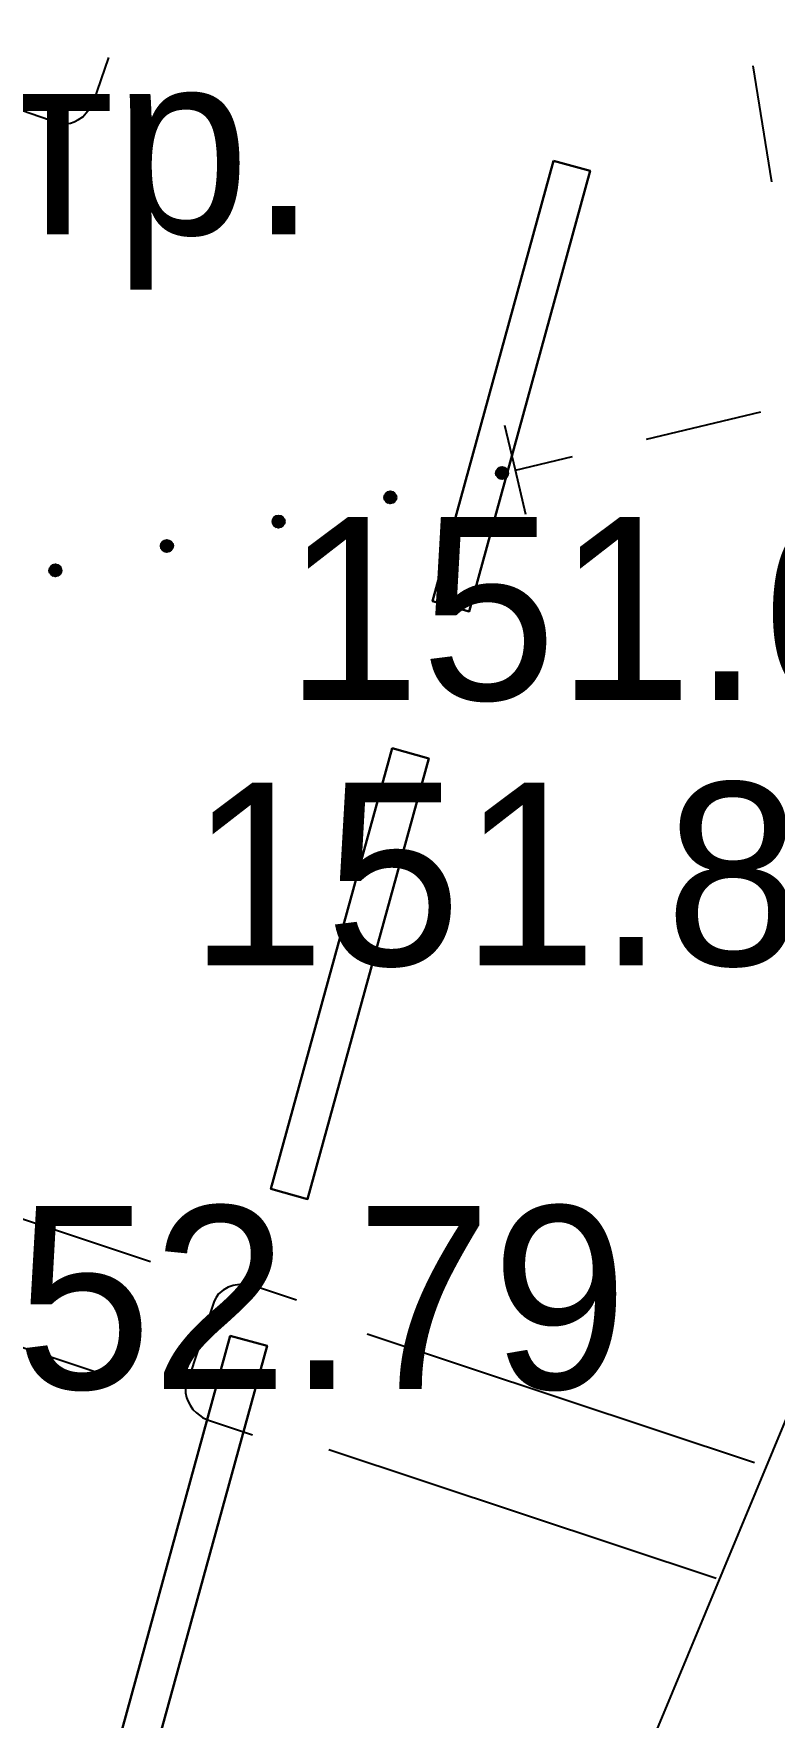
# Model space of a CAD drawing. Header units: metres. Extents: x -2743 to 126, y 13412 to 13916.
# Drawn here: x -1885.93 to -1881.07, y 13706.33 to 13717.38 of the extents above; entities that cross this region are included whole.
import ezdxf

# ---------------------------------------------------------------- set-up
doc = ezdxf.new("R2010")
doc.units = ezdxf.units.M
for name, color, linetype in [('0_геоподоснова', 7, 'Continuous'), ('output[19-22]_3_ДЖКХ-25_01840tp$0$Бортовой камень', 7, 'Continuous'), ('output[19-22]_3_ДЖКХ-25_01840tp$0$Внутреннее заполнение', 7, 'Continuous'), ('output[19-22]_3_ДЖКХ-25_01840tp$0$Граница улицы', 7, 'Continuous'), ('output[19-22]_3_ДЖКХ-25_01840tp$0$Колодцы', 7, 'Continuous'), ('output[19-22]_3_ДЖКХ-25_01840up$0$Водосток', 7, 'Continuous'), ('output[19-22]_3_ДЖКХ-25_01840up$0$Кабели', 7, 'Continuous'), ('output[19-22]_3_ДЖКХ-25_01840up$0$Подземные коммуникации', 7, 'Continuous')]:
    doc.layers.add(name, color=color, linetype=linetype)

msp = doc.modelspace()

# ---------------------------------------------------------------- linework, layer by layer
at = {"layer": '0_геоподоснова'}
for points in [[(-1882.523, 13716.545), (-1883.318, 13713.653), (-1883.077, 13713.586), (-1882.282, 13716.479), (-1882.523, 13716.545)], [(-1883.583, 13712.688), (-1884.379, 13709.796), (-1884.138, 13709.729), (-1883.342, 13712.622), (-1883.583, 13712.688)], [(-1884.644, 13708.831), (-1885.439, 13705.939), (-1885.198, 13705.872), (-1884.403, 13708.765), (-1884.644, 13708.831)]]:
    msp.add_lwpolyline(points, close=True, dxfattribs=at)
for points in [[(-1883.318, 13713.653), (-1882.523, 13716.545)], [(-1882.282, 13716.479), (-1883.077, 13713.586)], [(-1882.523, 13716.545), (-1882.282, 13716.479)], [(-1883.077, 13713.586), (-1883.318, 13713.653)], [(-1884.379, 13709.796), (-1883.583, 13712.688)], [(-1883.583, 13712.688), (-1883.342, 13712.622)], [(-1883.342, 13712.622), (-1884.138, 13709.729)], [(-1884.138, 13709.729), (-1884.379, 13709.796)], [(-1885.439, 13705.939), (-1884.644, 13708.831)], [(-1884.644, 13708.831), (-1884.403, 13708.765)], [(-1884.403, 13708.765), (-1885.198, 13705.872)]]:
    msp.add_lwpolyline(points, dxfattribs=at)
at = {"layer": 'output[19-22]_3_ДЖКХ-25_01840tp$0$Бортовой камень'}
for points in [[(-1881.09, 13716.407), (-1881.212, 13717.167)], [(-1881.912, 13714.718), (-1881.162, 13714.896)], [(-1882.773, 13714.514), (-1882.398, 13714.603)]]:
    msp.add_lwpolyline(points, dxfattribs=at)
at = {"layer": 'output[19-22]_3_ДЖКХ-25_01840tp$0$Внутреннее заполнение'}
msp.add_lwpolyline([(-1882.704, 13714.222), (-1882.773, 13714.514), (-1882.842, 13714.806)], dxfattribs=at)
at = {"layer": 'output[19-22]_3_ДЖКХ-25_01840tp$0$Граница улицы'}
for points in [[(-1882.9, 13714.501), (-1882.828, 13714.516)], [(-1882.9, 13714.495), (-1882.826, 13714.512)], [(-1882.9, 13714.49), (-1882.824, 13714.507)], [(-1882.9, 13714.485), (-1882.822, 13714.502)], [(-1882.899, 13714.506), (-1882.831, 13714.521)], [(-1882.898, 13714.481), (-1882.822, 13714.497)], [(-1882.897, 13714.512), (-1882.836, 13714.525)], [(-1882.896, 13714.476), (-1882.823, 13714.492)], [(-1882.894, 13714.517), (-1882.841, 13714.529)], [(-1882.893, 13714.471), (-1882.823, 13714.487)], [(-1882.889, 13714.467), (-1882.825, 13714.481)], [(-1882.887, 13714.524), (-1882.85, 13714.532)], [(-1882.884, 13714.463), (-1882.827, 13714.476)], [(-1882.879, 13714.459), (-1882.83, 13714.47)], [(-1882.878, 13714.531), (-1882.87, 13714.533)], [(-1882.868, 13714.456), (-1882.839, 13714.463)], [(-1883.633, 13714.341), (-1883.561, 13714.357)], [(-1883.633, 13714.336), (-1883.559, 13714.352)], [(-1883.633, 13714.331), (-1883.557, 13714.347)], [(-1883.632, 13714.346), (-1883.564, 13714.361)], [(-1883.629, 13714.352), (-1883.569, 13714.365)], [(-1883.627, 13714.358), (-1883.574, 13714.369)], [(-1883.62, 13714.364), (-1883.583, 13714.372)], [(-1883.611, 13714.371), (-1883.602, 13714.373)], [(-1883.633, 13714.326), (-1883.555, 13714.343)], [(-1883.631, 13714.321), (-1883.555, 13714.338)], [(-1883.629, 13714.316), (-1883.556, 13714.332)], [(-1883.626, 13714.312), (-1883.555, 13714.327)], [(-1883.622, 13714.308), (-1883.557, 13714.322)], [(-1883.617, 13714.304), (-1883.56, 13714.316)], [(-1883.612, 13714.3), (-1883.563, 13714.31)], [(-1883.601, 13714.297), (-1883.572, 13714.303)], [(-1884.366, 13714.181), (-1884.294, 13714.197)], [(-1884.366, 13714.176), (-1884.292, 13714.192)], [(-1884.366, 13714.171), (-1884.29, 13714.188)], [(-1884.366, 13714.166), (-1884.288, 13714.183)], [(-1884.365, 13714.187), (-1884.297, 13714.202)], [(-1884.364, 13714.161), (-1884.287, 13714.178)], [(-1884.362, 13714.192), (-1884.302, 13714.206)], [(-1884.362, 13714.157), (-1884.288, 13714.173)], [(-1884.359, 13714.198), (-1884.307, 13714.21)], [(-1884.359, 13714.152), (-1884.288, 13714.168)], [(-1884.355, 13714.148), (-1884.29, 13714.162)], [(-1884.353, 13714.205), (-1884.316, 13714.213)], [(-1884.35, 13714.144), (-1884.293, 13714.156)], [(-1884.345, 13714.14), (-1884.296, 13714.151)], [(-1884.344, 13714.212), (-1884.335, 13714.214)], [(-1884.334, 13714.137), (-1884.305, 13714.144)], [(-1885.099, 13714.022), (-1885.027, 13714.037)], [(-1885.099, 13714.017), (-1885.024, 13714.033)], [(-1885.099, 13714.011), (-1885.022, 13714.028)], [(-1885.099, 13714.006), (-1885.02, 13714.023)], [(-1885.098, 13714.027), (-1885.03, 13714.042)], [(-1885.097, 13714.002), (-1885.02, 13714.018)], [(-1885.095, 13714.033), (-1885.034, 13714.046)], [(-1885.094, 13713.997), (-1885.021, 13714.013)], [(-1885.092, 13714.038), (-1885.039, 13714.05)], [(-1885.085, 13714.045), (-1885.048, 13714.053)], [(-1885.077, 13714.052), (-1885.068, 13714.054)], [(-1885.091, 13713.993), (-1885.021, 13714.008)], [(-1885.087, 13713.988), (-1885.023, 13714.002)], [(-1885.082, 13713.984), (-1885.026, 13713.997)], [(-1885.078, 13713.98), (-1885.029, 13713.991)], [(-1885.067, 13713.978), (-1885.037, 13713.984)], [(-1885.832, 13713.862), (-1885.759, 13713.878)], [(-1885.832, 13713.857), (-1885.757, 13713.873)], [(-1885.831, 13713.867), (-1885.762, 13713.882)], [(-1885.831, 13713.852), (-1885.755, 13713.868)], [(-1885.831, 13713.847), (-1885.753, 13713.864)], [(-1885.829, 13713.842), (-1885.753, 13713.859)], [(-1885.828, 13713.873), (-1885.767, 13713.886)], [(-1885.827, 13713.837), (-1885.754, 13713.853)], [(-1885.825, 13713.879), (-1885.772, 13713.89)], [(-1885.824, 13713.833), (-1885.754, 13713.848)], [(-1885.82, 13713.829), (-1885.756, 13713.843)], [(-1885.818, 13713.885), (-1885.781, 13713.893)], [(-1885.815, 13713.825), (-1885.759, 13713.837)], [(-1885.81, 13713.892), (-1885.801, 13713.894)], [(-1885.81, 13713.821), (-1885.761, 13713.831)], [(-1885.799, 13713.818), (-1885.77, 13713.824)]]:
    msp.add_lwpolyline(points, dxfattribs=at)
for centre in [(-1882.861, 13714.495), (-1883.594, 13714.335), (-1884.327, 13714.176), (-1885.06, 13714.016), (-1885.792, 13713.856)]:
    msp.add_circle(centre, 0.04, dxfattribs=at)
at = {"layer": 'output[19-22]_3_ДЖКХ-25_01840up$0$Водосток'}
for points in [[(-1886.322, 13717.521), (-1886.412, 13717.258), (-1886.422, 13717.22), (-1886.426, 13717.19), (-1886.428, 13717.147), (-1886.423, 13717.106), (-1886.412, 13717.074), (-1886.392, 13717.04), (-1886.369, 13717.01), (-1886.345, 13716.995), (-1886.32, 13716.981), (-1885.767, 13716.791), (-1885.742, 13716.788), (-1885.72, 13716.787), (-1885.692, 13716.792), (-1885.669, 13716.801), (-1885.64, 13716.816), (-1885.612, 13716.833), (-1885.589, 13716.859), (-1885.559, 13716.897), (-1885.542, 13716.93), (-1885.442, 13717.223)], [(-1887.709, 13710.165), (-1885.168, 13709.319)], [(-1887.962, 13709.406), (-1885.421, 13708.56)], [(-1884.21, 13709.065), (-1884.473, 13709.152), (-1884.511, 13709.162), (-1884.541, 13709.165), (-1884.584, 13709.168), (-1884.625, 13709.162), (-1884.657, 13709.151), (-1884.691, 13709.131), (-1884.721, 13709.107), (-1884.736, 13709.083), (-1884.749, 13709.058), (-1884.934, 13708.503), (-1884.937, 13708.478), (-1884.937, 13708.456), (-1884.932, 13708.427), (-1884.923, 13708.405), (-1884.908, 13708.376), (-1884.891, 13708.348), (-1884.865, 13708.325), (-1884.826, 13708.295), (-1884.793, 13708.28), (-1884.499, 13708.182)], [(-1883.745, 13708.845), (-1881.204, 13708)], [(-1883.997, 13708.086), (-1881.456, 13707.24)]]:
    msp.add_lwpolyline(points, dxfattribs=at)
at = {"layer": 'output[19-22]_3_ДЖКХ-25_01840up$0$Подземные коммуникации'}
msp.add_lwpolyline([(-1882.745, 13704.081), (-1876.539, 13719.005)], dxfattribs=at)

# ---------------------------------------------------------------- texts
at = {"layer": 'output[19-22]_3_ДЖКХ-25_01840tp$0$Колодцы'}
msp.add_text('152.79', height=1.2, dxfattribs=at).set_placement((-1886.944, 13708.483))
at = {"layer": 'output[19-22]_3_ДЖКХ-25_01840up$0$Кабели'}
for s, p in [('2тр.', (-1887.036, 13716.061)), ('151.68в.тр.', (-1884.288, 13713.006)), ('151.84в.тр.', (-1884.914, 13711.263))]:
    msp.add_text(s, height=1.2, dxfattribs=at).set_placement(p)

doc.saveas('drawing.dxf')
